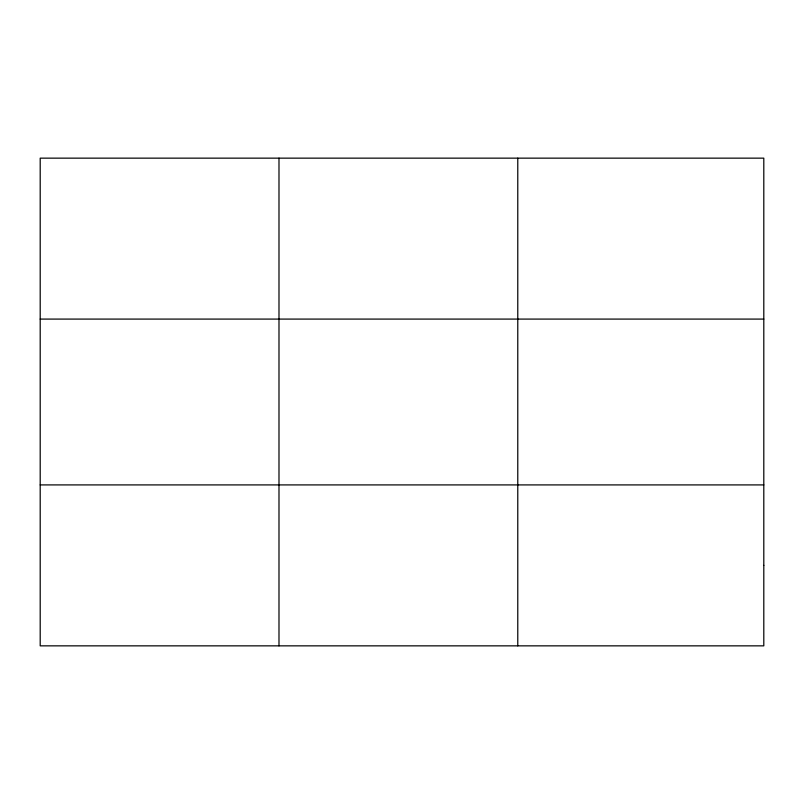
<?xml version="1.0" encoding="UTF-8"?>
<svg xmlns="http://www.w3.org/2000/svg" width="804" height="804" viewBox="0 0 804 804"><rect width="100%" height="100%" fill="white"/><g stroke="black" fill="none" stroke-linecap="round" stroke-linejoin="round"><path stroke-width="1.21" d="M278.988 645.853L278.988 158.147M517.776 645.853L517.776 158.147M40.2 319.087L763.8 319.087M40.2 484.912L763.8 484.912M763.8 565.383L763.8 645.853L40.2 645.853L40.2 158.147L763.8 158.147L763.8 565.383"/></g></svg>
